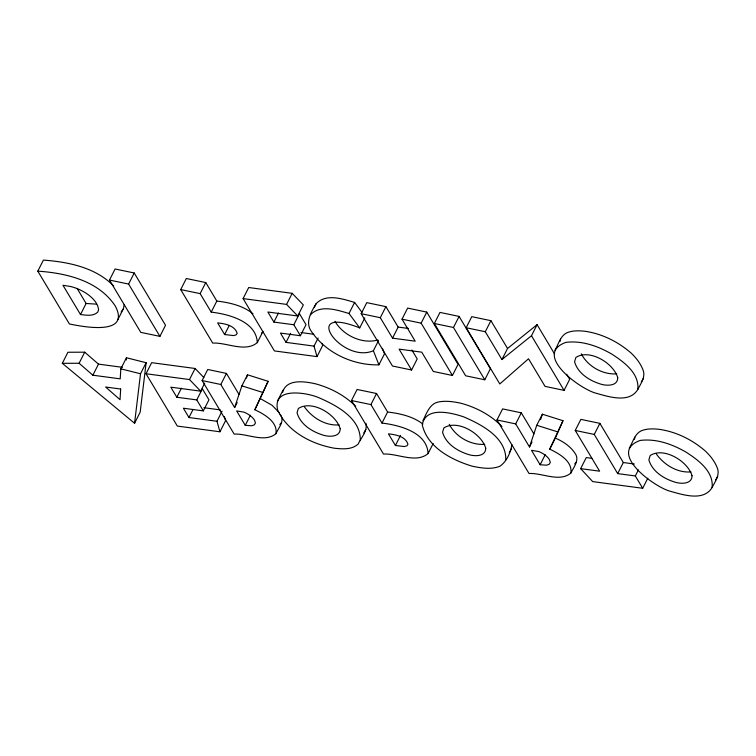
<?xml version="1.0" encoding="UTF-8"?>
<svg xmlns="http://www.w3.org/2000/svg" width="756" height="756" viewBox="0 0 756 756"><rect width="100%" height="100%" fill="white"/><g stroke="black" fill="none" stroke-linecap="round" stroke-linejoin="round"><path stroke-width="1.13" d="M62.313 363.324L134.559 423.265L140.172 412.19L146.135 362.71L126.45 357.768L120.828 368.834L120.204 378.86L92.865 375.203L79.106 363.258L62.313 363.324L67.927 352.249L84.729 352.192L98.488 364.127L122.406 367.321M126.309 359.988L126.45 357.768M360.262 440.531C360.999 418.049 336.108 405.131 318.21 397.42C305.915 392.392 272.018 386.788 277.698 410.196C287.856 431.988 311.916 444.32 334.728 448.28C342.61 449.036 351.89 449.886 358.164 444.055C361.245 437.488 367.718 430.977 365.913 423.284M505.783 459.979C506.52 437.507 481.629 424.589 463.721 416.877C451.181 412.625 425.505 406.152 422.245 424.863C427.537 447.524 451.625 459.931 472.216 466.197C481.279 468.058 491.098 469.788 499.971 466.225C506.737 461.5 510.593 452.627 511.888 444.698M637.799 389.501C639.576 373.37 623.842 361.888 611.812 354.11C598.053 346.154 582.007 340.351 565.913 342.364C532.205 354.536 580.75 389.586 596.248 393.271C608.977 396.834 629.285 403.524 637.799 389.501C640.899 383.254 646.125 376.582 642.78 369.315C640.209 363.022 635.966 357.635 631.052 352.995C618.087 341.75 602.097 333.736 585.031 331.279C578.86 330.608 572.405 330.363 566.594 332.914C560.035 336.363 558.571 344.358 554.932 350.208M712.095 487.554C713.872 471.432 698.147 459.941 686.108 452.173C672.358 444.216 656.312 438.414 640.219 440.427C606.51 452.598 655.046 487.648 670.553 491.334C683.273 494.887 703.59 501.578 712.095 487.554C715.195 481.307 720.421 474.645 717.075 467.378C714.514 461.084 710.271 455.688 705.357 451.058C692.392 439.812 676.393 431.799 659.327 429.342C653.156 428.671 646.701 428.425 640.899 430.977C634.331 434.426 632.866 442.421 629.228 448.27M134.559 423.265L140.521 373.776L146.135 362.71M282.678 392.251C286.382 378.444 305.084 381.459 315.696 383.868C330.552 387.913 344.755 395.369 355.698 406.293M560.215 341.221L560.546 339.142M634.511 439.283L634.851 437.204M180.703 289.586L212.729 343.111C226.488 342.213 245.313 352.797 257.305 342.6C256.36 321.347 228.614 314.156 211.217 312.124L200.151 293.621L180.703 289.586L186.326 278.51L205.764 282.555L216.83 301.049C229.54 302.589 242.789 305.519 252.958 313.749M351.483 400.538L383.509 454.063C397.269 453.175 416.102 463.759 428.085 453.562C427.14 432.309 399.395 425.118 381.997 423.076L370.931 404.583L351.483 400.538L357.106 389.472L376.545 393.507L387.62 412.001C399.99 413.513 412.833 416.31 422.906 424.05M37.8 271.149L69.391 323.946C82.035 326.611 131.279 336.297 115.252 305.972C98.545 280.665 66.207 273.048 37.8 271.149L43.413 260.083C68.465 261.992 95.426 267.378 113.731 286.014M117.851 319.684L123.464 308.609L124.201 304.63M202.117 380.551L234.162 434.105C247.136 433.282 264.496 443.177 275.968 433.689C277.868 421.735 264.042 414.137 254.866 409.743L268.125 381.298L247.505 374.796L241.882 385.862L234.625 407.55L220.818 384.492L202.117 380.551L207.739 369.476L226.441 373.417L239.038 394.481M275.968 433.689C278.51 427.735 285.154 420.922 280.287 414.364M496.985 419.958L529.03 473.511C542.005 472.698 559.364 482.593 570.837 473.105C572.736 461.151 558.911 453.553 549.735 449.159L562.993 420.714L542.373 414.203L536.751 425.278L529.493 446.966L515.687 423.908L496.985 419.958L502.608 408.892L521.309 412.833L533.906 433.887M570.837 473.105C573.851 466.906 580.164 459.629 574.721 452.863C570.062 445.993 562.851 441.353 555.348 438.083L562.993 420.714M246.418 378.047L247.505 374.796M540.559 419.627L542.373 414.203M254.866 409.743L268.125 381.298M361.982 312.341L354.611 302.428C342.638 298.913 326.129 293.224 316.102 303.704C311.151 312.133 304.573 322.699 311.765 331.969C326.498 353.194 353.269 365.535 378.907 364.836L384.52 353.761L382.394 348.336M314.354 307.371L316.102 303.704M80.505 314.553L62.975 285.258L70.535 286.505A25.279 11.869 26.9 0 1 87.876 294.415C92.837 298.176 97.949 303.175 98.582 309.705L97.855 312.001C93.385 316.575 86.25 315.176 80.505 314.553L86.118 303.477L77.055 288.329M109.488 280.06L115.101 268.994L134.228 272.992L165.526 325.288L159.913 336.363L140.786 332.366L109.488 280.06L128.614 284.067L159.913 336.363M79.106 363.258L84.729 352.192M128.614 284.067L134.228 272.992M92.865 375.203L98.488 364.127M224.371 416.499L225.562 420.705L219.949 431.78L177.348 426.082L146.031 373.748L151.654 362.672L195.114 368.484L203.874 377.603M200.151 293.621L205.764 282.555M211.217 312.124L216.83 301.049M196.768 399.905L202.381 388.83L208.958 399.82L203.336 410.886L196.768 399.905L176.819 397.24L181.421 388.178M146.031 373.748L189.501 379.559L195.114 368.484M224.636 334.539L217.652 322.878C224.872 323.71 234.747 325.363 237.195 333.32L236.155 334.851L233.585 335.588L224.636 334.539L229.229 325.477M322.037 343.451L322.632 345.549L317.019 356.624L274.419 350.926L243.101 298.592L248.715 287.526L292.185 293.328L303.336 304.933L297.722 315.999L267.87 312.011L273.889 322.084L293.829 324.749L300.406 335.74L306.029 324.664L299.452 313.674L293.829 324.749M176.819 397.24L170.799 387.166L200.652 391.154L204.734 383.103M219.949 431.78L216.963 421.272L188.962 417.529L193.054 409.478M220.818 384.492L226.441 373.417M216.963 421.272L222.075 411.207M257.305 342.6L262.918 331.534L261.453 333.396M273.889 322.084L278.491 313.022M243.101 298.592L286.571 304.403L292.185 293.328M234.625 407.55L237.176 402.523M317.019 356.624L314.033 346.116L286.033 342.373L290.625 333.311M245.256 425.335L236.628 410.914L243.98 412.143A13.258 6.228 26.9 0 1 254.583 420.308L255.443 422.963L254.375 424.825L251.767 425.77L245.256 425.335L250.368 415.271M277.395 401.247L283.018 390.172M314.033 346.116L318.125 338.064M364.827 317.851L359.724 327.915L348.988 313.494L354.611 302.428M411.859 349.99L417.208 358.93L411.595 370.005L392.459 366.008L361.17 313.702L366.783 302.636L385.91 306.634L398.147 327.083L408.344 328.444M411.595 370.005L399.102 349.14L421.763 352.164L433.311 371.461L452.438 375.467L458.051 364.392L426.762 312.096L407.635 308.089L402.012 319.164L415.186 341.183L392.534 338.149L380.296 317.7L385.91 306.634M359.724 327.915C298.724 303.77 341.665 364.392 373.379 350.737L378.482 340.672M392.534 338.149L398.147 327.083M370.931 404.583L376.545 393.507M452.438 375.467L421.139 323.162L426.762 312.096M381.997 423.076L387.62 412.001M434.35 323.492L439.973 312.417L459.1 316.414L490.389 368.711L484.776 379.786L465.649 375.789L434.35 323.492L453.477 327.49L484.776 379.786M453.477 327.49L459.1 316.414M395.416 445.492L388.433 433.831C395.653 434.672 405.528 436.316 407.975 444.273L406.936 445.813L404.375 446.55L395.416 445.492L400.519 435.428M466.159 327.735L471.772 316.67L490.899 320.667L507.55 348.488L501.927 359.554L485.286 331.742L466.159 327.735L499.792 383.953L528.529 358.779L545.048 386.382L564.061 390.37L569.684 379.295L566.66 374.239M422.916 420.695C426.753 413.248 429.758 402.976 439.519 401.776C446.777 400.633 454.11 401.757 461.207 403.317C476.384 407.465 490.937 415.138 501.937 426.497M485.286 331.742L490.899 320.667M428.085 453.562L433.188 443.498M501.927 359.554L531.477 335.74L537.091 324.664L554.592 354.006M515.687 423.908L521.309 412.833M529.493 446.966L532.044 441.939M540.134 464.751L531.496 450.321L538.848 451.559A13.258 6.228 26.9 0 1 549.451 459.714L550.311 462.379L549.243 464.231L546.635 465.186L540.134 464.751L545.237 454.687M549.735 449.159L555.348 438.083M591.844 458.325L586.259 457.578L580.646 468.644L599.621 471.186L575.24 430.447L580.863 419.372L599.877 423.36L623.322 462.53L634.331 464.004M647.807 478.217L642.704 488.281L635.323 475.959L617.699 473.606L594.263 434.435L599.877 423.36M617.699 473.606L623.322 462.53M635.323 475.959L638.385 469.92M363.778 432.98L365.876 429.455M509.298 452.438L511.396 448.903M641.315 381.95L643.413 378.425M715.611 480.013L717.709 476.488M121.13 312.001L123.464 308.609M279.805 424.522L281.591 422.623M574.673 463.938L576.459 462.029M310.489 314.77C320.506 304.299 337.025 309.988 348.988 313.494M507.55 348.488L537.091 324.664M377.877 340.011C362.011 344.396 343.101 335.371 334.984 321.3M616.679 373.851C602.57 374.853 587.658 366.244 581.288 353.817M339.142 424.881C325.496 426.025 312.19 417.784 304.488 406.945M484.662 444.33C470.553 445.341 455.641 436.732 449.272 424.296M690.975 471.914C677.329 473.058 664.023 464.808 656.321 453.978M96.57 304.148L86.118 303.477M300.982 332.545L313.816 334.265M300.406 335.74L280.467 333.075L286.033 342.373M203.912 407.701L220.251 409.884M203.336 410.886L183.396 408.221L188.962 417.529M642.704 488.281L592.704 481.6L580.646 468.644M402.012 319.164L421.139 323.162M361.17 313.702L380.296 317.7M575.24 430.447L594.263 434.435M120.828 368.834L140.521 373.776M536.751 425.278L557.38 431.789M241.882 385.862L262.512 392.373M260.48 398.677L272.047 405.263L279.219 412.634M286.571 304.403L297.722 315.999M189.501 379.559L200.652 391.154M531.477 335.74L564.061 390.37M373.379 350.737L378.907 364.836M120.676 389.028L120.034 399.688L105.623 387.015L120.676 389.028M340.2 428.718C340.295 437.365 329.011 437.025 323.124 435.116C312.048 431.723 300.33 424.475 297.032 412.776L298.374 408.476C312.03 399.593 336.08 414.241 340.2 428.718M485.721 448.166C485.815 456.813 474.532 456.473 468.644 454.564C457.56 451.171 445.851 443.923 442.553 432.224L443.895 427.924C457.55 419.041 481.6 433.689 485.721 448.166M617.737 377.679C617.822 386.335 606.548 385.995 600.651 384.086C589.576 380.684 577.867 373.445 574.569 361.737L575.902 357.437C589.567 348.563 613.617 363.201 617.737 377.679M692.033 475.741C692.127 484.388 680.844 484.048 674.957 482.139C663.872 478.746 652.163 471.498 648.865 459.799L650.207 455.499C663.862 446.626 687.913 461.264 692.033 475.741"/></g></svg>
